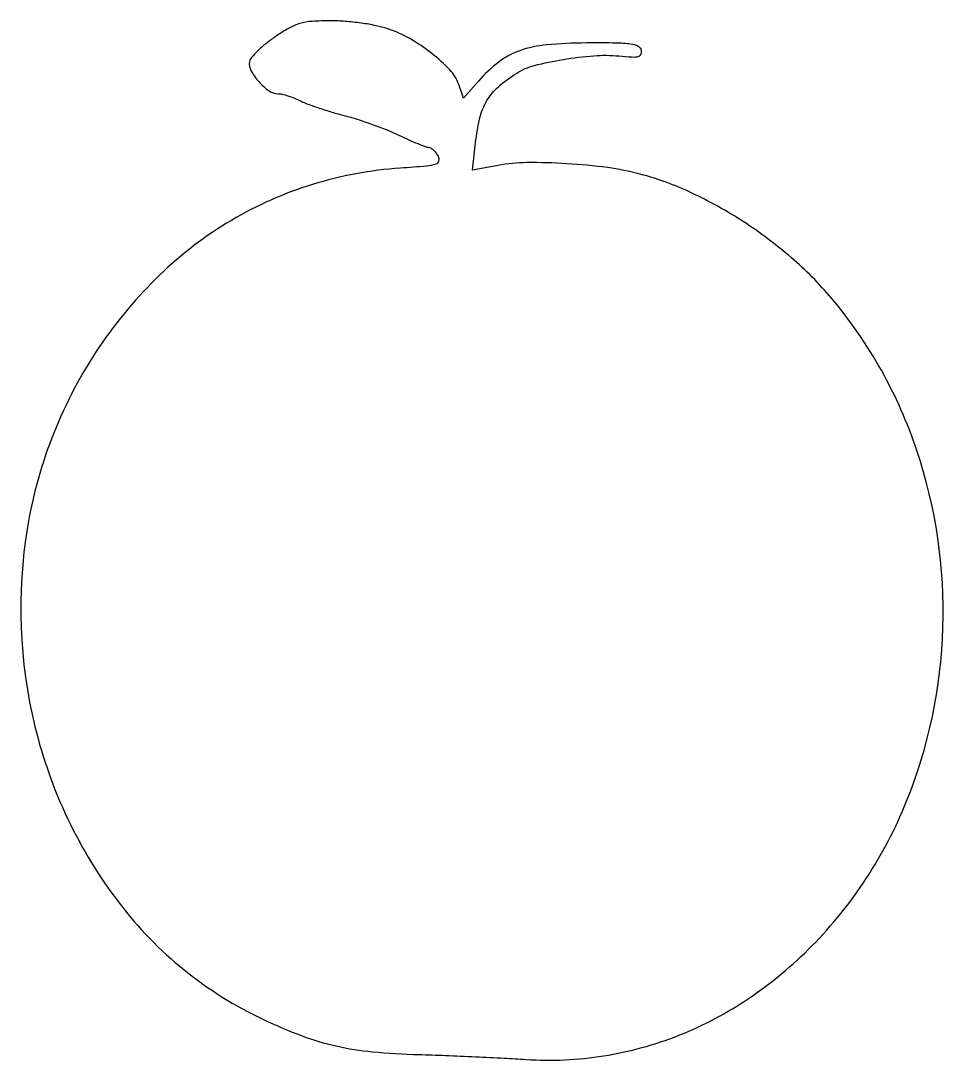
# Model space of a CAD drawing. Extents: x 0 to 190, y 0 to 214.
import ezdxf

# ---------------------------------------------------------------- set-up
doc = ezdxf.new("R2010")
doc.units = 0

msp = doc.modelspace()

# ---------------------------------------------------------------- linework, layer by layer
msp.add_lwpolyline([(52.359191, 210.652745, 0.019346), (50.473866, 209.243487, 0.023525), (48.827364, 207.777046, 0.023028), (47.581026, 206.439431, 0.12845), (47.159495, 205.563534, 0.177507), (47.447323, 203.760685, 0.05487), (49.06867, 201.486233, 0.054817), (51.171968, 199.595065, 0.156975), (53.020676, 199, -0.057983), (53.861354, 198.90218, -0.019031), (55.064331, 198.569593, -0.018671), (56.382633, 198.095641, -0.020071), (57.629818, 197.534784, 0.026181), (59.166167, 196.866329, 0.008631), (61.488095, 196.042948, 0.008569), (64.099449, 195.216879, 0.009612), (66.639948, 194.513729, -0.014484), (69.338882, 193.738339, -0.00918), (72.438495, 192.686728, -0.009218), (75.446904, 191.541005, -0.016793), (77.851589, 190.478945, 0.006832), (79.890484, 189.529468, 0.009158), (81.765584, 188.72819, 0.006752), (83.347379, 188.110993, 0.08987), (83.959913, 188, -0.142423), (84.401498, 187.871612, -0.047868), (84.936361, 187.455171, -0.043029), (85.470847, 186.855006, -0.037562), (85.922257, 186.145264, -0.184995), (86.050177, 185.131687, -0.261373), (85.442266, 184.481256, -0.055785), (83.537212, 184.102187, -0.004086), (78.207441, 183.692113, 0.057503), (60.0974, 180.331193, 0.059261), (43.424913, 172.950438, 0.058183), (28.694091, 161.719941, 0.052044), (16.31603, 147, 0.108272), (1.486076, 109.815701, 0.10097), (3.022464, 68.833251, 0.103613), (20.328601, 32.564989, 0.120355), (50, 8.593805, 0.02045), (57.980333, 5.228425, 0.034113), (64.964027, 3.144513, 0.032239), (72.4377, 1.958885, 0.0161), (82, 1.377965, -0.002474), (87.482197, 1.194638, -0.001756), (93.629073, 0.936998, -0.001773), (99.496049, 0.649596, -0.003763), (104.035141, 0.376835, 0.056368), (119.973618, 1.095668, 0.055141), (135.47382, 5.349727, 0.054056), (149.941099, 12.992842, 0.050259), (162.825465, 23.72403, 0.098037), (182.241074, 53.330182, 0.088979), (189.781795, 89.148186, 0.088314), (184.417364, 125.588201, 0.094619), (166.824955, 156.964843, 0.040138), (158.602216, 165.278185, 0.03385), (148.694046, 172.701089, 0.034234), (138.017547, 178.629066, 0.044342), (127.5, 182.465723, 0.032571), (120.793491, 183.79757, 0.0175), (112.394053, 184.605747, 0.017335), (104.191831, 184.821184, 0.043841), (98.257469, 184.249542), (93.014937, 183.275745), (93.644363, 188.887872, -0.030926), (94.546789, 194.036277, -0.074841), (95.992682, 197.606934, -0.080129), (98.357221, 200.448211, -0.039545), (102.141237, 203.252405, -0.076484), (105.728099, 204.794501, -0.021952), (111.659154, 206.055386, -0.022856), (117.979378, 206.816645, -0.042516), (123.136842, 206.760873, 0.009698), (125.84949, 206.553228, 0.074231), (127.118631, 206.669281, 0.221519), (127.669362, 207.11044, 0.16527), (127.773056, 207.892382, 0.240339), (127.111565, 208.731688, 0.074015), (125.517282, 209.196764, 0.030913), (122.542658, 209.418102, 0.004504), (116.477152, 209.439072, 0.021158), (108.261082, 209.045542, 0.062108), (102.736224, 207.843517, 0.078279), (98.416794, 205.514422, 0.049916), (94.234026, 201.613759), (91.157412, 198.10969), (90.184199, 200.901452, 0.105473), (88.368193, 203.892907, 0.037535), (84.65569, 207.282723, 0.036848), (80.111349, 210.333964, 0.049078), (75.571861, 212.358768, 0.030556), (73.206367, 212.989023, 0.014808), (70.119516, 213.517888, 0.014626), (66.861367, 213.880428, 0.020394), (63.931052, 214, 0.015693), (60.014199, 213.877035, 0.054756), (57.526053, 213.444367, 0.059532), (55.300178, 212.501977, 0.020949)], format="xyb", close=True)

doc.saveas('drawing.dxf')
